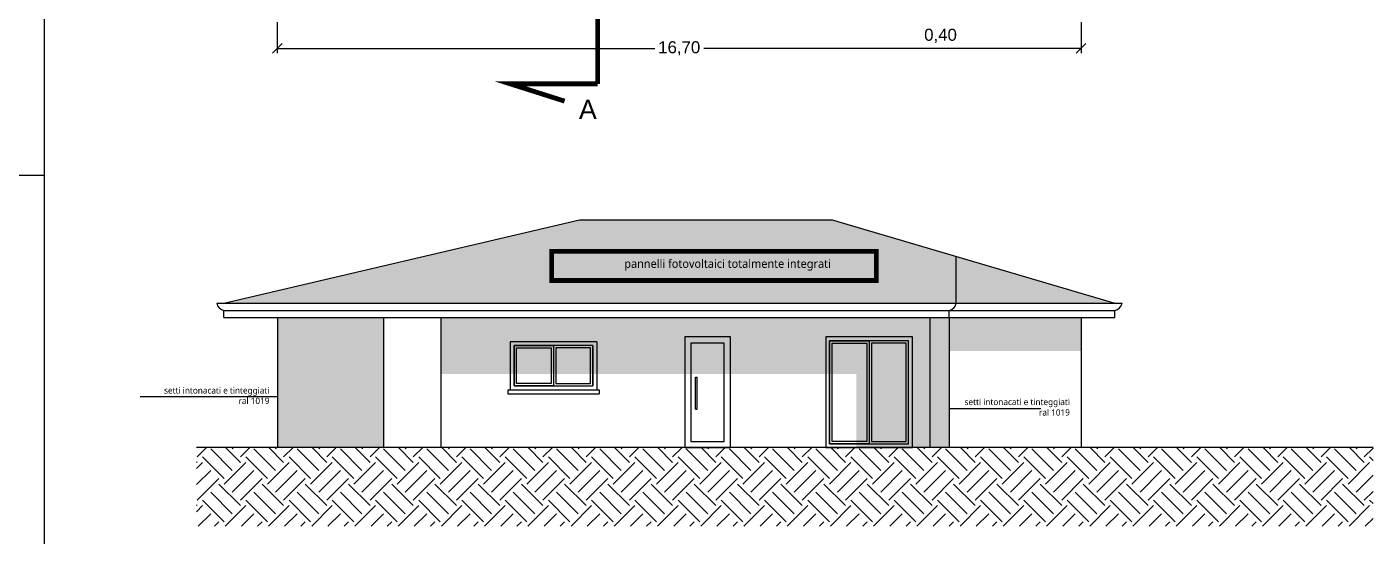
# Model space of a CAD drawing. Header units: millimetres. Extents: x 2622 to 2811, y 687 to 801.
# Drawn here: x 2678.87 to 2706.83, y 769.76 to 780.34 of the extents above; entities that cross this region are included whole.
import ezdxf

# ---------------------------------------------------------------- set-up
doc = ezdxf.new("R2010")
doc.units = ezdxf.units.MM
doc.linetypes.add('BORDO2', pattern=[0.875, 0.25, -0.125, 0.25, -0.125, 0, -0.125])
for name, color, linetype in [('costruito', 10, 'Continuous'), ('Muri', 3, 'Continuous'), ('Quote', 252, 'Continuous'), ('Retino', 8, 'Continuous'), ('Sottile', 5, 'Continuous'), ('Verde', 84, 'Continuous')]:
    doc.layers.add(name, color=color, linetype=linetype)
doc.styles.get("Standard").update_dxf_attribs({"font": 'arial.ttf'})
doc.styles.add('STYLE2', font='l_10646.ttf')
doc.dimstyles.new('ISO-25', dxfattribs={"dimtxt": 0.25, "dimasz": 0.2, "dimexe": 0.1, "dimexo": 0.1, "dimgap": 0.1, "dimtad": 0, "dimzin": 1, "dimtxsty": 'Standard', "dimblk": 'OBLIQUE', "dimcen": 2.5, "dimclrt": 2, "dimadec": 0, "dimazin": 0, "dimtfac": 1, "dimtmove": 0, "dimatfit": 3, "dimfxl": 1, "dimarcsym": 0})

# ---------------------------------------------------------------- blocks, each defined once
blk = doc.blocks.new('_Oblique')
at = {"color": 0, "linetype": 'ByBlock', "lineweight": -2}
blk.add_line((-0.5, -0.5), (0.5, 0.5), dxfattribs=at)
blk = doc.blocks.new('*D54')
at = {"layer": 'Defpoints', "color": 0, "transparency": 16777216}
for p in [(2684.068, 780.536), (2700.768, 780.536), (2684.068, 779.893)]:
    blk.add_point(p, dxfattribs=at)
at = {"layer": 'Quote', "color": 0, "lineweight": -2, "transparency": 16777216}
for p, q in [((2684.068, 780.436), (2684.068, 779.793)), ((2700.768, 780.436), (2700.768, 779.793)), ((2684.068, 779.893), (2691.909, 779.893)), ((2700.768, 779.893), (2692.928, 779.893))]:
    blk.add_line(p, q, dxfattribs=at)
at = {"layer": 'Quote', "color": 0, "lineweight": -2, "transparency": 16777216, "xscale": 0.2, "yscale": 0.2, "zscale": 0.2, "rotation": 180}
blk.add_blockref('_Oblique', (2684.068, 779.893), dxfattribs=at)
at = {"layer": 'Quote', "color": 0, "lineweight": -2, "transparency": 16777216, "xscale": 0.2, "yscale": 0.2, "zscale": 0.2}
blk.add_blockref('_Oblique', (2700.768, 779.893), dxfattribs=at)
at = {"layer": 'Quote', "color": 2, "transparency": 16777216, "insert": (2692.418, 779.893), "char_height": 0.25, "attachment_point": 5}
blk.add_mtext('16,70', dxfattribs=at)

msp = doc.modelspace()

# ---------------------------------------------------------------- hatches: boundary and pattern name
at = {"layer": 'costruito'}
h = msp.add_hatch(dxfattribs=at)
h.set_pattern_fill('DOTS', color=47, scale=0.02)
h.paths.add_polyline_path([(2698.024, 774.2997), (2697.624, 774.2997), (2697.624, 771.5997), (2698.024, 771.5997)])
h.paths.add_polyline_path([(2686.2717, 774.2997), (2684.0683, 774.2997), (2684.0683, 771.5997), (2686.2717, 771.5997)])
at = {"layer": 'Retino'}
h = msp.add_hatch(dxfattribs=at)
h.set_pattern_fill('COPPI03', color=256, scale=0.15, pattern_type=2)
h.set_pattern_definition([(0, (0.015, 0.1095), (0.15, 0.15), [0.0075, -0.1425]), (0, (0.015, 0.12), (0.15, 0.15), [0.0075, -0.1425]), (0, (0.0825, 0.03), (0.15, 0.15), [0.0225, -0.1275]), (0, (0.0825, 0.045), (0.15, 0.15), [0.0225, -0.1275]), (90, (0, 0), (-0.15, 0.15), [0.15, 0.15]), (90, (0.0375, 0), (-0.15, 0.15), [0.15, 0.15]), (45, (0.0375, 0), (2e-17, 0.15), [0.0212132034, -0.190918831]), (45, (0.0375, 0.015), (2e-17, 0.15), [0.0212132034, -0.190918831]), (135, (0, 0), (-0.15, 2e-17), [0.0212132034, -0.190918831]), (135, (0, 0.015), (-0.15, 2e-17), [0.0212132034, -0.190918831]), (26.5650512, (0.0525, 0.015), (0.15, 6e-11), [0.03354102, -0.301869177]), (26.5650512, (0.0525, 0.03), (0.15, 6e-11), [0.03354102, -0.301869177]), (26.5650512, (0.0225, 0.1095), (0.15, 6e-11), [0.01677, -0.3186401965]), (26.5650512, (0.0225, 0.12), (0.15, 6e-11), [0.01677, -0.3186401965]), (153.4349488, (0.135, 0.015), (-0.15, 6e-11), [0.03354102, -0.301869177]), (153.4349488, (0.135, 0.03), (-0.15, 6e-11), [0.03354102, -0.301869177]), (153.4349488, (0.015, 0.1095), (-0.15, 6e-11), [0.01677, -0.3186401965]), (153.4349488, (0.015, 0.12), (-0.15, 6e-11), [0.01677, -0.3186401965])])
h.paths.add_polyline_path([(2695.5933, 776.3284), (2690.3433, 776.3284), (2682.9583, 774.5997), (2701.4683, 774.5997)])
h.paths.add_polyline_path([(2696.5123, 775.6768), (2696.5123, 775.0705), (2689.7661, 775.0705), (2689.7661, 775.6768)], flags=16)
h.paths.add_polyline_path([(2690.842, 775.1697), (2695.6346, 775.1697), (2695.6346, 775.6268), (2690.842, 775.6268)], flags=8)
h = msp.add_hatch(dxfattribs=at)
h.set_pattern_fill('EARTH', color=256, scale=0.1, angle=45)
h.paths.add_polyline_path([(2706.8333, 771.5997), (2682.3895, 771.5997), (2682.3895, 769.9665), (2706.8333, 769.9665)])
at = {"layer": 'Verde'}
h = msp.add_hatch(dxfattribs=at)
h.set_pattern_fill('AR-SAND', color=252, scale=0.001)
h.paths.add_polyline_path([(2696.5123, 775.6768), (2689.7661, 775.6768), (2689.7661, 775.0705), (2696.5123, 775.0705)])
h.paths.add_polyline_path([(2690.842, 775.1697), (2695.6346, 775.1697), (2695.6346, 775.6268), (2690.842, 775.6268)], flags=24)
h = msp.add_hatch(color=252, dxfattribs=at)
h.dxf.hatch_style = 1
h.paths.add_polyline_path([(2697.624, 774.2997), (2687.4683, 774.2997), (2687.4683, 773.1262), (2696.0976, 773.1262), (2696.0976, 771.5997), (2697.624, 771.5997)])
h.paths.add_polyline_path([(2700.7683, 774.2997), (2698.024, 774.2997), (2698.024, 773.6034), (2700.7683, 773.6034)])

# ---------------------------------------------------------------- linework, layer by layer
for p, q in [((2682.9593, 774.5999), (2690.3433, 776.3284)), ((2690.3433, 776.3284), (2695.5933, 776.3284)), ((2695.5933, 776.3284), (2701.4683, 774.5997)), ((2698.174, 774.5997), (2698.174, 775.569)), ((2682.8093, 774.5997), (2701.4683, 774.5997)), ((2682.9593, 774.4497), (2701.4683, 774.4497)), ((2682.9593, 774.2997), (2682.9593, 774.4497)), ((2698.024, 774.5997), (2698.174, 774.5997)), ((2698.024, 774.2997), (2698.024, 774.4497)), ((2701.4683, 774.5997), (2701.6183, 774.5997)), ((2701.4683, 774.2997), (2701.4683, 774.4497)), ((2682.9593, 774.2997), (2701.4683, 774.2997)), ((2684.0683, 774.2997), (2684.0683, 771.5997)), ((2686.2717, 774.2997), (2686.2717, 771.5997)), ((2687.4683, 774.2997), (2687.4683, 771.5997)), ((2697.624, 774.2997), (2697.624, 771.5997)), ((2698.024, 774.2997), (2698.024, 771.5997)), ((2700.7683, 774.2997), (2700.7683, 771.5997)), ((2690.706, 773.7997), (2688.906, 773.7997)), ((2688.906, 773.7997), (2688.906, 772.7997)), ((2690.706, 773.7997), (2690.706, 772.7997)), ((2688.856, 772.7997), (2688.856, 772.7197)), ((2688.856, 772.7997), (2690.756, 772.7997)), ((2690.756, 772.7997), (2690.756, 772.7197)), ((2688.856, 772.7197), (2690.756, 772.7197))]:
    msp.add_line(p, q)
for points in [[(2692.5311, 771.5997), (2693.4811, 771.5997), (2693.4811, 773.8997), (2692.5311, 773.8997)], [(2695.4627, 771.5997), (2697.2627, 771.5997), (2697.2627, 773.8997), (2695.4627, 773.8997)]]:
    msp.add_lwpolyline(points, close=True)
for centre, start, end in [((2682.9876, 774.6279), 189.00619, 260.99381), ((2697.9957, 774.6279), 279.00619, 350.99381), ((2701.4401, 774.6279), 279.00619, 350.99381)]:
    msp.add_arc(centre, 0.1805, start, end)
at = {"layer": 'Muri'}
msp.add_line((2706.8333, 771.5997), (2682.3895, 771.5997), dxfattribs=at)
at = {"layer": 'Quote', "color": 30, "linetype": 'BORDO2', "true_color": 0xf8991e, "const_width": 0.1}
for points in [[(2690.7248, 779.1554), (2690.7248, 783.2458)], [(2690.7248, 779.1554), (2688.9078, 779.1554), (2690.0356, 778.7968)]]:
    msp.add_lwpolyline(points, dxfattribs=at)
at = {"layer": 'Quote', "color": 140, "const_width": 0.1}
msp.add_lwpolyline([(2696.5123, 775.0705), (2689.7661, 775.0705), (2689.7661, 775.6768), (2696.5123, 775.6768)], close=True, dxfattribs=at)
at = {"layer": 'Sottile'}
for p, q in [((2679.2252, 800.7106), (2679.2252, 742.2106)), ((2643.4563, 777.2585), (2679.2252, 777.2585)), ((2688.986, 773.7197), (2689.806, 773.7197)), ((2688.986, 772.8797), (2688.986, 773.7197)), ((2690.626, 773.7197), (2688.986, 773.7197)), ((2688.986, 773.7197), (2688.986, 772.8797)), ((2689.036, 773.6697), (2689.756, 773.6697)), ((2689.036, 772.9297), (2689.036, 773.6697)), ((2689.756, 773.6697), (2689.756, 772.9297)), ((2689.806, 773.7197), (2689.806, 772.8797)), ((2689.806, 773.7197), (2689.806, 772.8797)), ((2690.576, 773.6697), (2689.856, 773.6697)), ((2689.856, 773.6697), (2689.856, 772.9297)), ((2690.576, 772.9297), (2690.576, 773.6697)), ((2690.626, 773.7197), (2690.626, 772.8797)), ((2690.626, 772.8797), (2690.626, 773.7197)), ((2696.3627, 773.8197), (2696.3627, 771.6797)), ((2692.7585, 772.4001), (2692.7585, 773.0632)), ((2692.7585, 773.0632), (2692.7935, 773.0632)), ((2692.7935, 772.4001), (2692.7935, 773.0632)), ((2689.806, 772.8797), (2688.986, 772.8797)), ((2688.986, 772.8797), (2690.626, 772.8797)), ((2689.756, 772.9297), (2689.036, 772.9297)), ((2689.856, 772.9297), (2690.576, 772.9297)), ((2684.0683, 772.6544), (2681.2216, 772.6544)), ((2692.7585, 772.4001), (2692.7935, 772.4001)), ((2699.934, 772.4083), (2698.024, 772.4083))]:
    msp.add_line(p, q, dxfattribs=at)
for points in [[(2693.3511, 773.7697), (2692.6611, 773.7697), (2692.6611, 771.7297), (2693.3511, 771.7297)], [(2695.5427, 771.6797), (2697.1827, 771.6797), (2697.1827, 773.8197), (2695.5427, 773.8197)], [(2695.5427, 773.8197), (2696.3627, 773.8197), (2696.3627, 771.6797), (2695.5427, 771.6797)], [(2695.5927, 773.7697), (2696.3127, 773.7697), (2696.3127, 771.7297), (2695.5927, 771.7297)], [(2697.1327, 773.7697), (2696.4127, 773.7697), (2696.4127, 771.7297), (2697.1327, 771.7297)]]:
    msp.add_lwpolyline(points, close=True, dxfattribs=at)

# ---------------------------------------------------------------- texts
at = {"attachment_point": 3, "style": 'STYLE2'}
for s, insert, char_height, width in [('pannelli fotovoltaici totalmente integrati ', (2695.5679, 775.5078), 0.174038, 9.480799), ('setti intonacati e tinteggiati\\Pral 1019', (2683.9038, 772.8527), 0.130528, 7.110599), ('setti intonacati e tinteggiati\\Pral 1019', (2700.535, 772.6132), 0.130528, 7.110599)]:
    msp.add_mtext(s, dxfattribs=dict(at, insert=insert, char_height=char_height, width=width))
at = {"layer": 'Quote', "insert": (2697.8467, 780.1524), "char_height": 0.25, "attachment_point": 5}
msp.add_mtext('0,40', dxfattribs=at)
at = {"layer": 'Quote', "color": 30, "linetype": 'BORDO2', "true_color": 0xf8991e, "insert": (2690.3329, 778.8241), "char_height": 0.4, "attachment_point": 1}
msp.add_mtext_dynamic_manual_height_columns('A', width=0.62131, gutter_width=12.5, heights=[0], dxfattribs=at)

# ---------------------------------------------------------------- dimensions: what is measured, and where the dimension line sits
at = {"layer": 'Quote'}
dim = msp.add_linear_dim(base=(2684.0683, 779.8933), p1=(2700.7683, 780.536), p2=(2684.0683, 780.536), dimstyle='ISO-25', dxfattribs=at)
dim.commit()
dim.dimension.update_dxf_attribs({"geometry": '*D54', "text_midpoint": (2692.4183, 779.8933)})

doc.saveas('drawing.dxf')
